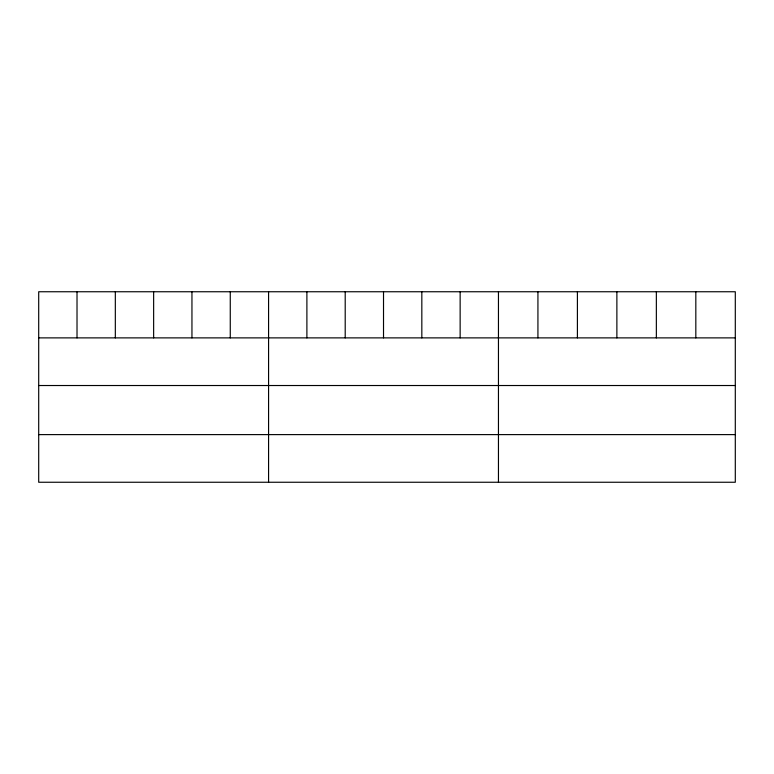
<?xml version="1.0" encoding="UTF-8"?>
<svg xmlns="http://www.w3.org/2000/svg" width="774" height="774" viewBox="0 0 774 774"><rect width="100%" height="100%" fill="white"/><g stroke="black" fill="none" stroke-linecap="round" stroke-linejoin="round"><path stroke-width="1.16" d="M735.3 337.88L735.3 482.25L38.7 482.25L38.7 291.75L735.3 291.75L735.3 337.88L38.7 337.88M38.7 385.52L735.3 385.52M38.7 434.611L735.3 434.611M695.826 291.75L695.826 337.88M656.352 291.75L656.352 337.88M616.878 291.75L616.878 337.88M577.404 291.75L577.404 337.88M537.93 291.75L537.93 337.88M498.456 291.75L498.456 482.25M460.143 291.75L460.143 337.88M421.83 291.75L421.83 337.88M383.517 291.75L383.517 337.88M345.204 291.75L345.204 337.88M306.891 291.75L306.891 337.88M268.578 291.75L268.578 482.25M230.265 291.75L230.265 337.88M191.952 291.75L191.952 337.88M153.639 291.75L153.639 337.88M115.326 291.75L115.326 337.88M77.013 291.75L77.013 337.88"/></g></svg>
